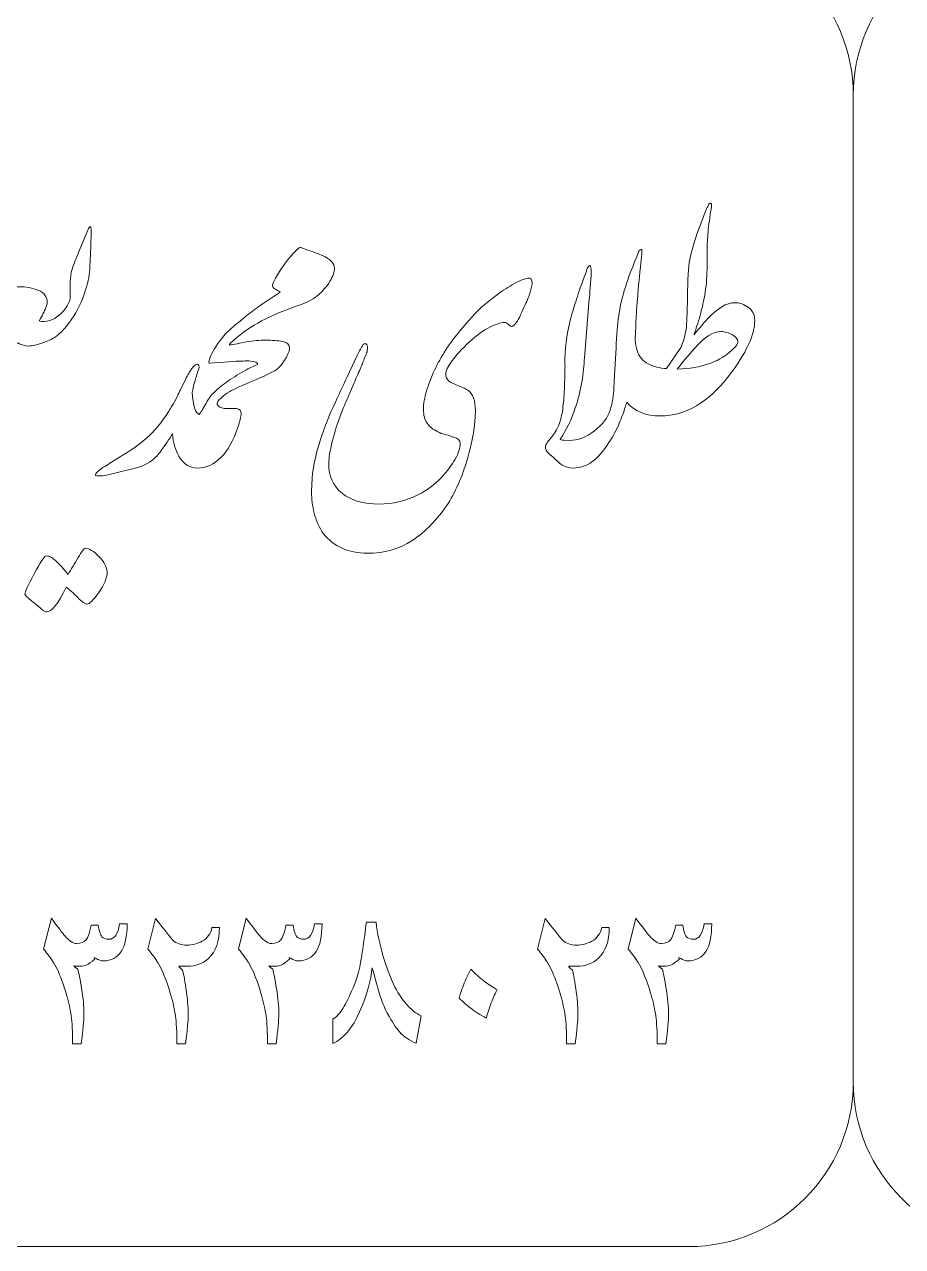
# Model space of a CAD drawing. Header units: millimetres. Extents: x 62 to 462, y 96 to 456.
# Drawn here: x 149.7 to 163.06, y 236.3 to 254.88 of the extents above; entities that cross this region are included whole.
import ezdxf

# ---------------------------------------------------------------- set-up
doc = ezdxf.new("R2010")
doc.units = ezdxf.units.MM
doc.header["$MEASUREMENT"] = 0
doc.layers.add('Layer 1', color=7, linetype='Continuous')

msp = doc.modelspace()

# ---------------------------------------------------------------- linework, layer by layer
at = {"layer": 'Layer 1', "color": 250, "lineweight": 18}
for points, knots in [([(144.8067, 256.3033), (144.8067, 256.3033), (159.8067, 256.3033), (159.8067, 256.3033), (161.1837, 256.3033), (162.3067, 255.1803), (162.3067, 253.8033), (162.3067, 253.8033), (162.3067, 238.8033), (162.3067, 238.8033), (162.3067, 237.4264), (161.1837, 236.3033), (159.8067, 236.3033), (159.8067, 236.3033), (144.8067, 236.3033), (144.8067, 236.3033), (143.4298, 236.3033), (142.3067, 237.4264), (142.3067, 238.8033), (142.3067, 238.8033), (142.3067, 253.8033), (142.3067, 253.8033), (142.3067, 255.1803), (143.4298, 256.3033), (144.8067, 256.3033)], [0, 0, 0, 0, 0.125, 0.125, 0.125, 0.25, 0.25, 0.25, 0.375, 0.375, 0.375, 0.5, 0.5, 0.5, 0.625, 0.625, 0.625, 0.75, 0.75, 0.75, 0.875, 0.875, 0.875, 1, 1, 1, 1]), ([(164.8067, 256.3033), (164.8067, 256.3033), (179.8067, 256.3033), (179.8067, 256.3033), (181.1837, 256.3033), (182.3067, 255.1803), (182.3067, 253.8033), (182.3067, 253.8033), (182.3067, 238.8033), (182.3067, 238.8033), (182.3067, 237.4264), (181.1837, 236.3033), (179.8067, 236.3033), (179.8067, 236.3033), (164.8067, 236.3033), (164.8067, 236.3033), (163.4298, 236.3033), (162.3067, 237.4264), (162.3067, 238.8033), (162.3067, 238.8033), (162.3067, 253.8033), (162.3067, 253.8033), (162.3067, 255.1803), (163.4298, 256.3033), (164.8067, 256.3033)], [0, 0, 0, 0, 0.125, 0.125, 0.125, 0.25, 0.25, 0.25, 0.375, 0.375, 0.375, 0.5, 0.5, 0.5, 0.625, 0.625, 0.625, 0.75, 0.75, 0.75, 0.875, 0.875, 0.875, 1, 1, 1, 1]), ([(158.9892, 250.0833), (158.9943, 250.0275), (159.0045, 249.9738), (159.0195, 249.9216), (159.0501, 249.8275), (159.1065, 249.7593), (159.1889, 249.7193), (159.2712, 249.6793), (159.3641, 249.6558), (159.4676, 249.6487), (159.4676, 249.6487), (159.6745, 249.9521), (159.6745, 249.9521), (159.7086, 250.0098), (159.7392, 250.1074), (159.7639, 250.2449), (159.7756, 250.3202), (159.7827, 250.4872), (159.7851, 250.7424), (159.7874, 250.9987), (159.798, 251.1892), (159.8192, 251.3127), (159.8427, 251.4279), (159.8874, 251.5761), (159.9532, 251.7584), (160.0202, 251.9418), (160.0614, 252.0476), (160.0755, 252.0759), (160.0908, 252.1041), (160.1026, 252.1276), (160.112, 252.1464), (160.1237, 252.1652), (160.1343, 252.1687), (160.1425, 252.1582), (160.1519, 252.1476), (160.1543, 252.1299), (160.1496, 252.1041), (160.1249, 251.95), (160.1073, 251.8254), (160.0979, 251.7278), (160.0896, 251.6302), (160.0849, 251.5373), (160.0861, 251.4491), (160.0873, 251.3609), (160.0861, 251.2468), (160.0814, 251.1069), (160.0767, 250.967), (160.0626, 250.8376), (160.0391, 250.72), (160.0167, 250.6012), (159.9885, 250.4872), (159.9532, 250.3755), (159.9191, 250.2649), (159.8956, 250.1944), (159.885, 250.1638), (159.9403, 250.2332), (160.0073, 250.312), (160.0884, 250.4025), (160.2413, 250.5683), (160.3812, 250.6506), (160.5047, 250.6506), (160.58, 250.6506), (160.6494, 250.6259), (160.7117, 250.5777), (160.7752, 250.5319), (160.8081, 250.4672), (160.8081, 250.3813), (160.8081, 250.1603), (160.6776, 249.8816), (160.4189, 249.5429), (160.1014, 249.1337), (159.7545, 248.9291), (159.3782, 248.9291), (159.1515, 248.9291), (158.9798, 248.9978), (158.8622, 249.1361), (158.8537, 249.1085), (158.8454, 249.0834), (158.8372, 249.0608), (158.8172, 248.9926), (158.7878, 248.9115), (158.749, 248.8186), (158.7114, 248.7257), (158.6585, 248.6269), (158.5915, 248.5234), (158.5233, 248.4199), (158.4551, 248.3364), (158.3857, 248.2718), (158.2787, 248.1789), (158.1646, 248.1342), (158.0447, 248.1365), (157.9835, 248.1389), (157.9271, 248.1553), (157.8765, 248.1859), (157.8283, 248.2177), (157.7836, 248.2576), (157.7425, 248.3035), (157.7048, 248.3329), (157.6825, 248.3529), (157.6731, 248.3611), (157.6413, 248.3917), (157.6249, 248.4223), (157.6249, 248.454), (157.6249, 248.4775), (157.6366, 248.5046), (157.659, 248.534), (157.6825, 248.5634), (157.7083, 248.5975), (157.7389, 248.6339), (157.7519, 248.6516), (157.7707, 248.6798), (157.793, 248.7163), (157.8165, 248.7527), (157.8365, 248.8021), (157.8542, 248.8632), (157.8706, 248.9232), (157.8859, 249.0032), (157.8965, 249.102), (157.9059, 249.2007), (157.9118, 249.2866), (157.9141, 249.3571), (157.9141, 249.3571), (157.9212, 249.5712), (157.9212, 249.5712), (157.9235, 249.6441), (157.9235, 249.7217), (157.9212, 249.8016), (157.9259, 250.0133), (157.9623, 250.2426), (158.0317, 250.4907), (158.0799, 250.6589), (158.1564, 250.8847), (158.2622, 251.1692), (158.2693, 251.1881), (158.2763, 251.1998), (158.2834, 251.2069), (158.2893, 251.2139), (158.2951, 251.2174), (158.2998, 251.2174), (158.3163, 251.2151), (158.3234, 251.1716), (158.321, 251.0869), (158.3187, 251.0458), (158.314, 250.9787), (158.3069, 250.887), (158.2998, 250.7929), (158.2951, 250.733), (158.2928, 250.7083), (158.2928, 250.7083), (158.2175, 249.8122), (158.2175, 249.8122), (158.2128, 249.704), (158.1999, 249.5817), (158.1799, 249.443), (158.1564, 249.3101), (158.1235, 249.1807), (158.0799, 249.0537), (158.02, 248.868), (157.9424, 248.708), (157.8483, 248.5751), (157.853, 248.5657), (157.8718, 248.561), (157.9036, 248.561), (157.9036, 248.561), (157.9906, 248.5575), (157.9906, 248.5575), (158.1164, 248.5528), (158.2422, 248.601), (158.3692, 248.701), (158.495, 248.8009), (158.5762, 248.9068), (158.6103, 249.0173), (158.6444, 249.129), (158.6632, 249.2407), (158.6656, 249.3536), (158.6808, 249.6135), (158.6938, 249.8393), (158.7032, 250.0309), (158.7126, 250.2226), (158.7267, 250.3778), (158.7467, 250.4978), (158.7655, 250.6166), (158.7973, 250.7471), (158.8408, 250.887), (158.8843, 251.0269), (158.9537, 251.208), (159.0477, 251.4315), (159.0618, 251.4538), (159.0736, 251.4632), (159.0854, 251.4585), (159.0971, 251.4538), (159.0924, 251.3644), (159.0701, 251.1881), (159.0477, 251.0128), (159.0254, 250.753), (159.003, 250.4084), (159.0007, 250.3188), (158.9961, 250.2108), (158.9892, 250.0833)], [0, 0, 0, 0, 0.0151515, 0.0151515, 0.0151515, 0.030303, 0.030303, 0.030303, 0.0454545, 0.0454545, 0.0454545, 0.0606061, 0.0606061, 0.0606061, 0.0757576, 0.0757576, 0.0757576, 0.0909091, 0.0909091, 0.0909091, 0.1060606, 0.1060606, 0.1060606, 0.1212121, 0.1212121, 0.1212121, 0.1363636, 0.1363636, 0.1363636, 0.1515152, 0.1515152, 0.1515152, 0.1666667, 0.1666667, 0.1666667, 0.1818182, 0.1818182, 0.1818182, 0.1969697, 0.1969697, 0.1969697, 0.2121212, 0.2121212, 0.2121212, 0.2272727, 0.2272727, 0.2272727, 0.2424242, 0.2424242, 0.2424242, 0.2575758, 0.2575758, 0.2575758, 0.2727273, 0.2727273, 0.2727273, 0.2878788, 0.2878788, 0.2878788, 0.3030303, 0.3030303, 0.3030303, 0.3181818, 0.3181818, 0.3181818, 0.3333333, 0.3333333, 0.3333333, 0.3484848, 0.3484848, 0.3484848, 0.3636364, 0.3636364, 0.3636364, 0.3787879, 0.3787879, 0.3787879, 0.3939394, 0.3939394, 0.3939394, 0.4090909, 0.4090909, 0.4090909, 0.4242424, 0.4242424, 0.4242424, 0.4393939, 0.4393939, 0.4393939, 0.4545455, 0.4545455, 0.4545455, 0.469697, 0.469697, 0.469697, 0.4848485, 0.4848485, 0.4848485, 0.5, 0.5, 0.5, 0.5151515, 0.5151515, 0.5151515, 0.530303, 0.530303, 0.530303, 0.5454545, 0.5454545, 0.5454545, 0.5606061, 0.5606061, 0.5606061, 0.5757576, 0.5757576, 0.5757576, 0.5909091, 0.5909091, 0.5909091, 0.6060606, 0.6060606, 0.6060606, 0.6212121, 0.6212121, 0.6212121, 0.6363636, 0.6363636, 0.6363636, 0.6515152, 0.6515152, 0.6515152, 0.6666667, 0.6666667, 0.6666667, 0.6818182, 0.6818182, 0.6818182, 0.6969697, 0.6969697, 0.6969697, 0.7121212, 0.7121212, 0.7121212, 0.7272727, 0.7272727, 0.7272727, 0.7424242, 0.7424242, 0.7424242, 0.7575758, 0.7575758, 0.7575758, 0.7727273, 0.7727273, 0.7727273, 0.7878788, 0.7878788, 0.7878788, 0.8030303, 0.8030303, 0.8030303, 0.8181818, 0.8181818, 0.8181818, 0.8333333, 0.8333333, 0.8333333, 0.8484848, 0.8484848, 0.8484848, 0.8636364, 0.8636364, 0.8636364, 0.8787879, 0.8787879, 0.8787879, 0.8939394, 0.8939394, 0.8939394, 0.9090909, 0.9090909, 0.9090909, 0.9242424, 0.9242424, 0.9242424, 0.9393939, 0.9393939, 0.9393939, 0.9545455, 0.9545455, 0.9545455, 0.969697, 0.969697, 0.969697, 0.9848485, 0.9848485, 0.9848485, 1, 1, 1, 1]), ([(150.1965, 250.4343), (150.2517, 250.4731), (150.2988, 250.5213), (150.3376, 250.5789), (150.3787, 250.6366), (150.3999, 250.6942), (150.3999, 250.7518), (150.3999, 250.7518), (150.3999, 250.9788), (150.3999, 250.9788), (150.3999, 251.034), (150.4093, 251.0952), (150.427, 251.161), (150.4599, 251.2527), (150.4928, 251.3374), (150.5269, 251.4127), (150.5269, 251.4127), (150.668, 251.7537), (150.668, 251.7537), (150.6704, 251.7702), (150.6821, 251.789), (150.7033, 251.809), (150.7127, 251.809), (150.7162, 251.7854), (150.7162, 251.7372), (150.7162, 251.7372), (150.7104, 251.4926), (150.7104, 251.4926), (150.7104, 251.4926), (150.6962, 251.1963), (150.6962, 251.1963), (150.6962, 251.0928), (150.6751, 250.9752), (150.6339, 250.8447), (150.5951, 250.713), (150.5445, 250.5978), (150.4822, 250.4966), (150.3885, 250.3432), (150.2937, 250.2259), (150.1976, 250.146), (150.1976, 250.146), (150.1965, 250.1438), (150.1965, 250.1438), (150.1412, 250.1074), (150.0789, 250.0756), (150.0107, 250.0498), (149.9413, 250.0227), (149.8743, 250.0051), (149.8108, 249.9957), (149.7755, 249.9886), (149.739, 249.991), (149.7002, 250.0004), (149.6614, 250.011), (149.6308, 250.0227), (149.6108, 250.0368), (149.5826, 250.0368), (149.5438, 250.0251), (149.4933, 250.0027), (149.445, 249.9816), (149.3851, 249.9522), (149.3145, 249.9134), (149.3145, 249.9134), (149.1111, 249.7852), (149.1111, 249.7852), (149.1111, 249.7852), (149.1108, 249.7861), (149.1108, 249.7861), (149.0462, 249.7286), (148.9686, 249.6851), (148.8771, 249.6558), (148.7736, 249.6158), (148.6431, 249.6041), (148.4843, 249.617), (148.4514, 249.617), (148.3044, 249.5523), (148.0398, 249.4206), (148.0398, 249.4206), (147.8581, 249.3204), (147.8581, 249.3204), (147.8581, 249.3204), (147.8446, 249.2678), (147.8446, 249.2678), (147.8305, 249.2101), (147.8129, 249.1549), (147.7952, 249.1043), (147.7141, 248.8821), (147.64, 248.7174), (147.5706, 248.6116), (147.5024, 248.5058), (147.4483, 248.4411), (147.4095, 248.4152), (147.3696, 248.3905), (147.3119, 248.3635), (147.2331, 248.3341), (147.1555, 248.3059), (147.0368, 248.2659), (146.8768, 248.2141), (146.7169, 248.1624), (146.6228, 248.1365), (146.5923, 248.1365), (146.5746, 248.1365), (146.5652, 248.1412), (146.5652, 248.1506), (146.5464, 248.1753), (146.6417, 248.2588), (146.851, 248.3988), (147.0603, 248.5387), (147.1955, 248.6304), (147.2555, 248.6739), (147.3166, 248.7174), (147.379, 248.7809), (147.4413, 248.8656), (147.5048, 248.9491), (147.5518, 249.0443), (147.5812, 249.149), (147.5495, 249.1537), (147.5165, 249.1478), (147.4836, 249.1302), (147.4495, 249.1137), (147.4166, 249.1043), (147.3848, 249.1043), (147.3002, 249.1067), (147.2284, 249.1349), (147.1708, 249.1878), (147.1144, 249.2395), (147.0897, 249.2983), (147.0991, 249.363), (147.1085, 249.4018), (147.1214, 249.4477), (147.1391, 249.4994), (147.1555, 249.5512), (147.192, 249.6335), (147.2473, 249.7452), (147.3025, 249.8581), (147.3578, 249.951), (147.4142, 250.0239), (147.4707, 250.098), (147.5259, 250.1344), (147.5812, 250.1344), (147.6753, 250.1344), (147.7541, 250.0944), (147.8176, 250.0145), (147.8811, 249.9333), (147.9117, 249.8369), (147.9117, 249.7252), (147.9117, 249.7252), (147.9115, 249.7016), (147.9115, 249.7016), (147.9115, 249.7016), (147.9763, 249.724), (147.9763, 249.724), (148.0527, 249.7522), (148.0916, 249.7722), (148.0916, 249.7863), (148.0774, 249.8098), (148.0704, 249.8381), (148.0704, 249.8722), (148.0751, 249.9027), (148.0868, 249.9404), (148.1057, 249.9862), (148.1374, 250.0709), (148.1962, 250.1908), (148.2809, 250.3449), (148.3338, 250.446), (148.4008, 250.5354), (148.4843, 250.613), (148.5666, 250.6894), (148.6337, 250.7271), (148.6842, 250.7271), (148.7642, 250.7271), (148.83, 250.693), (148.8806, 250.6271), (148.9265, 250.5624), (148.9488, 250.4778), (148.9488, 250.3719), (148.9488, 250.2779), (148.9359, 250.1932), (148.91, 250.1191), (148.8829, 250.0439), (148.8665, 249.998), (148.8594, 249.9792), (148.8594, 249.9792), (148.9006, 249.9862), (148.9006, 249.9862), (148.99, 250.0086), (149.0605, 250.0391), (149.1111, 250.0756), (149.1111, 250.0756), (149.1132, 250.072), (149.1132, 250.072), (149.1543, 250.0933), (149.2123, 250.1282), (149.2863, 250.178), (149.3028, 250.1874), (149.3404, 250.2144), (149.4004, 250.2579), (149.4004, 250.2944), (149.3839, 250.3473), (149.3521, 250.4167), (149.318, 250.479), (149.271, 250.5096), (149.211, 250.5096), (149.1722, 250.5096), (149.1322, 250.5002), (149.0899, 250.4813), (149.0605, 250.4813), (149.0511, 250.5013), (149.0629, 250.5401), (149.0723, 250.5684), (149.0923, 250.6025), (149.1252, 250.6436), (149.1758, 250.7083), (149.2381, 250.7624), (149.3145, 250.8059), (149.3627, 250.8318), (149.4121, 250.8506), (149.4627, 250.8647), (149.525, 250.8835), (149.5767, 250.8929), (149.6214, 250.8929), (149.7261, 250.8929), (149.8249, 250.8741), (149.9178, 250.8376), (150.0048, 250.8035), (150.0483, 250.7436), (150.0483, 250.6577), (150.0483, 250.6283), (150.0377, 250.5919), (150.0177, 250.5484), (150.006, 250.5225), (149.9954, 250.499), (149.9848, 250.479), (149.9742, 250.4578), (149.9554, 250.4237), (149.9272, 250.3755), (149.9436, 250.3614), (149.9824, 250.3602), (150.0448, 250.3696), (150.1071, 250.3802), (150.1576, 250.4014), (150.1965, 250.4343)], [0, 0, 0, 0, 0.0125, 0.0125, 0.0125, 0.025, 0.025, 0.025, 0.0375, 0.0375, 0.0375, 0.05, 0.05, 0.05, 0.0625, 0.0625, 0.0625, 0.075, 0.075, 0.075, 0.0875, 0.0875, 0.0875, 0.1, 0.1, 0.1, 0.1125, 0.1125, 0.1125, 0.125, 0.125, 0.125, 0.1375, 0.1375, 0.1375, 0.15, 0.15, 0.15, 0.1625, 0.1625, 0.1625, 0.175, 0.175, 0.175, 0.1875, 0.1875, 0.1875, 0.2, 0.2, 0.2, 0.2125, 0.2125, 0.2125, 0.225, 0.225, 0.225, 0.2375, 0.2375, 0.2375, 0.25, 0.25, 0.25, 0.2625, 0.2625, 0.2625, 0.275, 0.275, 0.275, 0.2875, 0.2875, 0.2875, 0.3, 0.3, 0.3, 0.3125, 0.3125, 0.3125, 0.325, 0.325, 0.325, 0.3375, 0.3375, 0.3375, 0.35, 0.35, 0.35, 0.3625, 0.3625, 0.3625, 0.375, 0.375, 0.375, 0.3875, 0.3875, 0.3875, 0.4, 0.4, 0.4, 0.4125, 0.4125, 0.4125, 0.425, 0.425, 0.425, 0.4375, 0.4375, 0.4375, 0.45, 0.45, 0.45, 0.4625, 0.4625, 0.4625, 0.475, 0.475, 0.475, 0.4875, 0.4875, 0.4875, 0.5, 0.5, 0.5, 0.5125, 0.5125, 0.5125, 0.525, 0.525, 0.525, 0.5375, 0.5375, 0.5375, 0.55, 0.55, 0.55, 0.5625, 0.5625, 0.5625, 0.575, 0.575, 0.575, 0.5875, 0.5875, 0.5875, 0.6, 0.6, 0.6, 0.6125, 0.6125, 0.6125, 0.625, 0.625, 0.625, 0.6375, 0.6375, 0.6375, 0.65, 0.65, 0.65, 0.6625, 0.6625, 0.6625, 0.675, 0.675, 0.675, 0.6875, 0.6875, 0.6875, 0.7, 0.7, 0.7, 0.7125, 0.7125, 0.7125, 0.725, 0.725, 0.725, 0.7375, 0.7375, 0.7375, 0.75, 0.75, 0.75, 0.7625, 0.7625, 0.7625, 0.775, 0.775, 0.775, 0.7875, 0.7875, 0.7875, 0.8, 0.8, 0.8, 0.8125, 0.8125, 0.8125, 0.825, 0.825, 0.825, 0.8375, 0.8375, 0.8375, 0.85, 0.85, 0.85, 0.8625, 0.8625, 0.8625, 0.875, 0.875, 0.875, 0.8875, 0.8875, 0.8875, 0.9, 0.9, 0.9, 0.9125, 0.9125, 0.9125, 0.925, 0.925, 0.925, 0.9375, 0.9375, 0.9375, 0.95, 0.95, 0.95, 0.9625, 0.9625, 0.9625, 0.975, 0.975, 0.975, 0.9875, 0.9875, 0.9875, 1, 1, 1, 1]), ([(152.8812, 250.2896), (152.9388, 250.3379), (153.0211, 250.4037), (153.1293, 250.4896), (153.2351, 250.5695), (153.3069, 250.6224), (153.3468, 250.6471), (153.3468, 250.6471), (153.5938, 250.8094), (153.5938, 250.8094), (153.5879, 250.8141), (153.5632, 250.8294), (153.5221, 250.8541), (153.4903, 250.8706), (153.4738, 250.8929), (153.4738, 250.9235), (153.5338, 251.0563), (153.6161, 251.1881), (153.722, 251.3198), (153.8254, 251.4432), (153.8854, 251.4997), (153.9042, 251.4879), (154.09, 251.4244), (154.2006, 251.3833), (154.2347, 251.368), (154.357, 251.3103), (154.4181, 251.2445), (154.4181, 251.1716), (154.4181, 251.121), (154.3946, 251.0552), (154.3487, 250.9752), (154.2982, 250.8964), (154.2405, 250.8294), (154.177, 250.7718), (154.1053, 250.7118), (154.0218, 250.6636), (153.9254, 250.6271), (153.6749, 250.5425), (153.4703, 250.4578), (153.3104, 250.3731), (153.153, 250.291), (153.0115, 250.194), (152.8872, 250.0812), (152.8872, 250.0812), (152.8823, 250.0733), (152.8823, 250.0733), (152.8565, 250.058), (152.84, 250.0427), (152.8318, 250.0286), (152.8235, 250.0145), (152.82, 250.0074), (152.82, 250.0051), (152.84, 250.0098), (152.927, 250.0251), (153.0787, 250.0533), (153.1904, 250.0709), (153.2845, 250.0803), (153.3609, 250.0803), (153.4703, 250.0803), (153.5608, 250.0733), (153.629, 250.0603), (153.7008, 250.0462), (153.7361, 250.0133), (153.7361, 249.9604), (153.7361, 249.9392), (153.7231, 249.9004), (153.6984, 249.8428), (153.6655, 249.7828), (153.6243, 249.7228), (153.5738, 249.6641), (153.5397, 249.6241), (153.4174, 249.5617), (153.2069, 249.4747), (152.9976, 249.3865), (152.8682, 249.3277), (152.82, 249.2972), (152.7718, 249.2654), (152.7353, 249.2395), (152.7095, 249.2196), (152.6956, 249.2012), (152.6804, 249.1876), (152.664, 249.179), (152.6281, 249.1378), (152.6233, 249.105), (152.6507, 249.0808), (152.6777, 249.0549), (152.7236, 249.042), (152.7883, 249.0408), (152.8529, 249.0396), (152.9, 249.0396), (152.9294, 249.0396), (152.9752, 249.0349), (152.9988, 249.0079), (152.9988, 248.9597), (152.9988, 248.9256), (152.9799, 248.8527), (152.9435, 248.7433), (152.8788, 248.5505), (152.7953, 248.4023), (152.6918, 248.2988), (152.5837, 248.1906), (152.4661, 248.1365), (152.3367, 248.1365), (152.2156, 248.1365), (152.1203, 248.1977), (152.051, 248.3188), (151.9982, 248.4152), (151.9658, 248.5273), (151.955, 248.6547), (151.9082, 248.5842), (151.845, 248.4918), (151.7652, 248.3776), (151.717, 248.3176), (151.6758, 248.2753), (151.6405, 248.2506), (151.5947, 248.2177), (151.5488, 248.1918), (151.5018, 248.173), (151.4548, 248.153), (151.403, 248.1377), (151.3466, 248.1248), (151.2901, 248.1118), (151.2349, 248.0989), (151.1796, 248.0848), (151.1796, 248.0848), (150.9515, 248.0295), (150.9515, 248.0295), (150.8597, 248.0142), (150.8033, 248.0119), (150.7833, 248.0225), (150.7833, 248.0554), (150.8209, 248.0954), (150.8974, 248.1436), (150.9656, 248.1871), (151.0361, 248.2318), (151.1067, 248.2765), (151.1784, 248.3211), (151.249, 248.3647), (151.3207, 248.4082), (151.5018, 248.5352), (151.6382, 248.6539), (151.7276, 248.7633), (151.7958, 248.8491), (151.8499, 248.9232), (151.8887, 248.9879), (151.9145, 249.0243), (151.9522, 249.0878), (152.0027, 249.1772), (152.0027, 249.1772), (152.0361, 249.2455), (152.0361, 249.2455), (152.044, 249.2642), (152.0525, 249.2821), (152.0616, 249.2995), (152.0657, 249.3079), (152.0699, 249.3159), (152.0743, 249.3238), (152.0743, 249.3238), (152.1509, 249.4806), (152.1509, 249.4806), (152.185, 249.5512), (152.2191, 249.6088), (152.2509, 249.6523), (152.2802, 249.6958), (152.3085, 249.717), (152.3332, 249.7146), (152.3567, 249.7029), (152.3637, 249.6805), (152.3543, 249.6452), (152.3285, 249.57), (152.3132, 249.5206), (152.3061, 249.4971), (152.28, 249.4103), (152.263, 249.3417), (152.2554, 249.292), (152.267, 249.084), (152.301, 248.9713), (152.3579, 248.9526), (152.3826, 248.9785), (152.419, 249.0338), (152.4649, 249.1184), (152.4919, 249.169), (152.5131, 249.2031), (152.526, 249.2219), (152.5295, 249.2262), (152.5334, 249.2299), (152.5378, 249.233), (152.5585, 249.2585), (152.5841, 249.2855), (152.613, 249.3124), (152.6848, 249.3771), (152.7565, 249.4324), (152.8306, 249.4806), (152.9247, 249.5429), (153.0152, 249.597), (153.1022, 249.6429), (153.1093, 249.6476), (153.1587, 249.6723), (153.2504, 249.7158), (153.2504, 249.7381), (153.2139, 249.7546), (153.1399, 249.764), (153.0764, 249.7664), (152.9893, 249.764), (152.8823, 249.7569), (152.8823, 249.7569), (152.5237, 249.7287), (152.5237, 249.7287), (152.5072, 249.7287), (152.5025, 249.7428), (152.5096, 249.7699), (152.5237, 249.8299), (152.5684, 249.9169), (152.646, 250.0286), (152.7214, 250.14), (152.7991, 250.225), (152.8791, 250.2849), (152.8791, 250.2849), (152.8812, 250.2896), (152.8812, 250.2896)], [0, 0, 0, 0, 0.0136986, 0.0136986, 0.0136986, 0.0273973, 0.0273973, 0.0273973, 0.0410959, 0.0410959, 0.0410959, 0.0547945, 0.0547945, 0.0547945, 0.0684932, 0.0684932, 0.0684932, 0.0821918, 0.0821918, 0.0821918, 0.0958904, 0.0958904, 0.0958904, 0.109589, 0.109589, 0.109589, 0.1232877, 0.1232877, 0.1232877, 0.1369863, 0.1369863, 0.1369863, 0.1506849, 0.1506849, 0.1506849, 0.1643836, 0.1643836, 0.1643836, 0.1780822, 0.1780822, 0.1780822, 0.1917808, 0.1917808, 0.1917808, 0.2054795, 0.2054795, 0.2054795, 0.2191781, 0.2191781, 0.2191781, 0.2328767, 0.2328767, 0.2328767, 0.2465753, 0.2465753, 0.2465753, 0.260274, 0.260274, 0.260274, 0.2739726, 0.2739726, 0.2739726, 0.2876712, 0.2876712, 0.2876712, 0.3013699, 0.3013699, 0.3013699, 0.3150685, 0.3150685, 0.3150685, 0.3287671, 0.3287671, 0.3287671, 0.3424658, 0.3424658, 0.3424658, 0.3561644, 0.3561644, 0.3561644, 0.369863, 0.369863, 0.369863, 0.3835616, 0.3835616, 0.3835616, 0.3972603, 0.3972603, 0.3972603, 0.4109589, 0.4109589, 0.4109589, 0.4246575, 0.4246575, 0.4246575, 0.4383562, 0.4383562, 0.4383562, 0.4520548, 0.4520548, 0.4520548, 0.4657534, 0.4657534, 0.4657534, 0.4794521, 0.4794521, 0.4794521, 0.4931507, 0.4931507, 0.4931507, 0.5068493, 0.5068493, 0.5068493, 0.5205479, 0.5205479, 0.5205479, 0.5342466, 0.5342466, 0.5342466, 0.5479452, 0.5479452, 0.5479452, 0.5616438, 0.5616438, 0.5616438, 0.5753425, 0.5753425, 0.5753425, 0.5890411, 0.5890411, 0.5890411, 0.6027397, 0.6027397, 0.6027397, 0.6164384, 0.6164384, 0.6164384, 0.630137, 0.630137, 0.630137, 0.6438356, 0.6438356, 0.6438356, 0.6575342, 0.6575342, 0.6575342, 0.6712329, 0.6712329, 0.6712329, 0.6849315, 0.6849315, 0.6849315, 0.6986301, 0.6986301, 0.6986301, 0.7123288, 0.7123288, 0.7123288, 0.7260274, 0.7260274, 0.7260274, 0.739726, 0.739726, 0.739726, 0.7534247, 0.7534247, 0.7534247, 0.7671233, 0.7671233, 0.7671233, 0.7808219, 0.7808219, 0.7808219, 0.7945205, 0.7945205, 0.7945205, 0.8082192, 0.8082192, 0.8082192, 0.8219178, 0.8219178, 0.8219178, 0.8356164, 0.8356164, 0.8356164, 0.8493151, 0.8493151, 0.8493151, 0.8630137, 0.8630137, 0.8630137, 0.8767123, 0.8767123, 0.8767123, 0.890411, 0.890411, 0.890411, 0.9041096, 0.9041096, 0.9041096, 0.9178082, 0.9178082, 0.9178082, 0.9315068, 0.9315068, 0.9315068, 0.9452055, 0.9452055, 0.9452055, 0.9589041, 0.9589041, 0.9589041, 0.9726027, 0.9726027, 0.9726027, 0.9863014, 0.9863014, 0.9863014, 1, 1, 1, 1]), ([(157.4214, 250.9341), (157.4132, 250.8764), (157.3979, 250.8212), (157.3791, 250.7671), (157.3591, 250.713), (157.3273, 250.6377), (157.2827, 250.5413), (157.238, 250.4449), (157.2109, 250.3896), (157.2015, 250.3755), (157.1651, 250.3179), (157.1321, 250.2896), (157.1051, 250.2896), (157.0839, 250.3038), (157.0663, 250.3167), (157.0498, 250.3296), (157.0334, 250.3426), (157.0192, 250.3484), (157.0051, 250.3484), (156.9475, 250.3484), (156.8723, 250.3249), (156.7782, 250.2779), (156.6829, 250.2308), (156.5806, 250.1556), (156.4677, 250.0521), (156.3548, 249.9486), (156.2667, 249.8522), (156.2032, 249.7628), (156.1408, 249.6735), (156.1091, 249.6111), (156.1091, 249.577), (156.1091, 249.5265), (156.1244, 249.4865), (156.1573, 249.4594), (156.1843, 249.4383), (156.2337, 249.4148), (156.3055, 249.3877), (156.376, 249.3595), (156.4242, 249.3371), (156.4466, 249.3183), (156.523, 249.2654), (156.5606, 249.1619), (156.5606, 249.0079), (156.5606, 248.795), (156.5207, 248.5505), (156.4395, 248.2765), (156.3596, 248.0013), (156.2537, 247.7638), (156.1232, 247.5615), (156.0562, 247.4674), (155.9786, 247.3733), (155.8892, 247.2793), (155.7998, 247.184), (155.7034, 247.1041), (155.5999, 247.037), (155.4023, 246.9065), (155.1742, 246.8407), (154.9179, 246.8407), (154.6262, 246.8454), (154.404, 246.9441), (154.2523, 247.137), (154.1841, 247.2358), (154.1359, 247.3404), (154.11, 247.451), (154.083, 247.5615), (154.07, 247.6662), (154.07, 247.7649), (154.07, 247.8908), (154.0794, 248.0142), (154.0971, 248.1353), (154.1159, 248.2553), (154.1441, 248.3764), (154.1829, 248.4987), (154.2429, 248.6963), (154.3146, 248.8868), (154.4005, 249.0702), (154.4851, 249.2537), (154.5533, 249.4018), (154.6062, 249.5147), (154.6062, 249.5147), (154.7685, 249.8593), (154.7685, 249.8593), (154.7873, 249.8981), (154.8062, 249.9357), (154.8273, 249.9733), (154.8473, 250.0098), (154.8661, 250.0274), (154.8826, 250.0274), (154.9049, 250.0274), (154.9179, 250.0098), (154.919, 249.9733), (154.9202, 249.9357), (154.9155, 249.9086), (154.9061, 249.8898), (154.8814, 249.824), (154.8591, 249.7675), (154.8414, 249.7228), (154.8226, 249.6782), (154.7956, 249.6135), (154.7579, 249.5288), (154.7215, 249.443), (154.6815, 249.3513), (154.6392, 249.2525), (154.5968, 249.1537), (154.5616, 249.0726), (154.5345, 249.0079), (154.3993, 248.6504), (154.3311, 248.3811), (154.3311, 248.2024), (154.3311, 248.0142), (154.3981, 247.8649), (154.5333, 247.7543), (154.6674, 247.6438), (154.8567, 247.5885), (155.1001, 247.5885), (155.3024, 247.5885), (155.4976, 247.6356), (155.6869, 247.7297), (155.8269, 247.8014), (155.9444, 247.8872), (156.0385, 247.9884), (156.1326, 248.0895), (156.2043, 248.1847), (156.2537, 248.2729), (156.3031, 248.3611), (156.3278, 248.4411), (156.3278, 248.5116), (156.3278, 248.5552), (156.2949, 248.5881), (156.229, 248.6081), (156.1632, 248.6292), (156.1161, 248.6433), (156.0867, 248.6504), (156.0585, 248.6563), (156.0256, 248.6692), (155.988, 248.688), (155.9174, 248.7221), (155.8633, 248.7656), (155.8257, 248.8174), (155.7892, 248.8691), (155.7704, 248.9397), (155.7704, 249.0291), (155.7704, 249.1643), (155.8151, 249.3371), (155.9033, 249.5453), (155.9915, 249.7546), (156.1161, 249.9604), (156.2772, 250.1626), (156.4089, 250.3273), (156.5289, 250.4625), (156.6359, 250.5648), (156.6935, 250.6177), (156.7676, 250.6789), (156.857, 250.7459), (156.9463, 250.8141), (157.0334, 250.8717), (157.1192, 250.9199), (157.2227, 250.9799), (157.3038, 251.014), (157.3638, 251.0234), (157.3885, 251.0234), (157.4061, 251.0128), (157.4155, 250.9928), (157.4238, 250.9717), (157.4261, 250.9529), (157.4214, 250.9341)], [0, 0, 0, 0, 0.0181818, 0.0181818, 0.0181818, 0.0363636, 0.0363636, 0.0363636, 0.0545455, 0.0545455, 0.0545455, 0.0727273, 0.0727273, 0.0727273, 0.0909091, 0.0909091, 0.0909091, 0.1090909, 0.1090909, 0.1090909, 0.1272727, 0.1272727, 0.1272727, 0.1454545, 0.1454545, 0.1454545, 0.1636364, 0.1636364, 0.1636364, 0.1818182, 0.1818182, 0.1818182, 0.2, 0.2, 0.2, 0.2181818, 0.2181818, 0.2181818, 0.2363636, 0.2363636, 0.2363636, 0.2545455, 0.2545455, 0.2545455, 0.2727273, 0.2727273, 0.2727273, 0.2909091, 0.2909091, 0.2909091, 0.3090909, 0.3090909, 0.3090909, 0.3272727, 0.3272727, 0.3272727, 0.3454545, 0.3454545, 0.3454545, 0.3636364, 0.3636364, 0.3636364, 0.3818182, 0.3818182, 0.3818182, 0.4, 0.4, 0.4, 0.4181818, 0.4181818, 0.4181818, 0.4363636, 0.4363636, 0.4363636, 0.4545455, 0.4545455, 0.4545455, 0.4727273, 0.4727273, 0.4727273, 0.4909091, 0.4909091, 0.4909091, 0.5090909, 0.5090909, 0.5090909, 0.5272727, 0.5272727, 0.5272727, 0.5454545, 0.5454545, 0.5454545, 0.5636364, 0.5636364, 0.5636364, 0.5818182, 0.5818182, 0.5818182, 0.6, 0.6, 0.6, 0.6181818, 0.6181818, 0.6181818, 0.6363636, 0.6363636, 0.6363636, 0.6545455, 0.6545455, 0.6545455, 0.6727273, 0.6727273, 0.6727273, 0.6909091, 0.6909091, 0.6909091, 0.7090909, 0.7090909, 0.7090909, 0.7272727, 0.7272727, 0.7272727, 0.7454545, 0.7454545, 0.7454545, 0.7636364, 0.7636364, 0.7636364, 0.7818182, 0.7818182, 0.7818182, 0.8, 0.8, 0.8, 0.8181818, 0.8181818, 0.8181818, 0.8363636, 0.8363636, 0.8363636, 0.8545455, 0.8545455, 0.8545455, 0.8727273, 0.8727273, 0.8727273, 0.8909091, 0.8909091, 0.8909091, 0.9090909, 0.9090909, 0.9090909, 0.9272727, 0.9272727, 0.9272727, 0.9454545, 0.9454545, 0.9454545, 0.9636364, 0.9636364, 0.9636364, 0.9818182, 0.9818182, 0.9818182, 1, 1, 1, 1]), ([(160.5529, 250.0638), (160.5529, 250.0932), (160.5259, 250.125), (160.4706, 250.1603), (160.4106, 250.1944), (160.3507, 250.212), (160.2907, 250.212), (160.1813, 250.2167), (160.0473, 250.1297), (159.8921, 249.9533), (159.845, 249.9051), (159.7568, 249.8004), (159.6263, 249.6393), (159.8192, 249.6487), (159.9779, 249.6758), (160.1037, 249.7193), (160.2284, 249.7628), (160.3342, 249.8204), (160.4189, 249.891), (160.5082, 249.9627), (160.5529, 250.0203), (160.5529, 250.0638)], [0, 0, 0, 0, 0.1428571, 0.1428571, 0.1428571, 0.2857143, 0.2857143, 0.2857143, 0.4285714, 0.4285714, 0.4285714, 0.5714286, 0.5714286, 0.5714286, 0.7142857, 0.7142857, 0.7142857, 0.8571429, 0.8571429, 0.8571429, 1, 1, 1, 1]), ([(149.7108, 246.221), (149.7108, 246.2069), (149.7449, 246.1728), (149.8119, 246.1175), (149.8802, 246.0622), (149.9295, 246.0211), (149.9625, 245.994), (149.9966, 245.9634), (150.0236, 245.9493), (150.0413, 245.9493), (150.1153, 245.9493), (150.2141, 246.074), (150.3376, 246.3244), (150.3882, 246.288), (150.4469, 246.2363), (150.514, 246.1692), (150.5798, 246.1022), (150.6257, 246.0693), (150.6516, 246.0693), (150.6904, 246.0693), (150.7515, 246.1281), (150.8338, 246.2457), (150.9185, 246.3644), (150.9608, 246.4679), (150.9608, 246.5549), (150.9573, 246.629), (150.915, 246.7078), (150.835, 246.7913), (150.7562, 246.8748), (150.688, 246.9171), (150.6304, 246.9171), (150.6128, 246.9171), (150.5751, 246.8701), (150.5187, 246.776), (150.4622, 246.6819), (150.4117, 246.5961), (150.3658, 246.5208), (150.3258, 246.5761), (150.2694, 246.6396), (150.1953, 246.7125), (150.12, 246.7842), (150.0636, 246.8125), (150.0248, 246.796), (150.0036, 246.796), (149.946, 246.7078), (149.8519, 246.5314), (149.7579, 246.3538), (149.7108, 246.2515), (149.7108, 246.221)], [0, 0, 0, 0, 0.0625, 0.0625, 0.0625, 0.125, 0.125, 0.125, 0.1875, 0.1875, 0.1875, 0.25, 0.25, 0.25, 0.3125, 0.3125, 0.3125, 0.375, 0.375, 0.375, 0.4375, 0.4375, 0.4375, 0.5, 0.5, 0.5, 0.5625, 0.5625, 0.5625, 0.625, 0.625, 0.625, 0.6875, 0.6875, 0.6875, 0.75, 0.75, 0.75, 0.8125, 0.8125, 0.8125, 0.875, 0.875, 0.875, 0.9375, 0.9375, 0.9375, 1, 1, 1, 1])]:
    msp.add_open_spline(points, degree=3, knots=knots, dxfattribs=at)
at = {"layer": 'Layer 1', "color": 250, "lineweight": 9}
for points, knots in [([(150.9856, 240.974), (151.0715, 240.974), (151.1261, 241.0516), (151.1491, 241.2063), (151.1491, 241.2063), (151.2649, 241.2063), (151.2649, 241.2063), (151.2649, 240.833), (151.1438, 240.6466), (150.9028, 240.6466), (150.8651, 240.6466), (150.8293, 240.6584), (150.7952, 240.6819), (150.7617, 240.7054), (150.754, 240.7007), (150.774, 240.6672), (150.7752, 240.673), (150.7523, 240.6572), (150.7046, 240.619), (150.6623, 240.5837), (150.6194, 240.5655), (150.5759, 240.5655), (150.57, 240.5655), (150.563, 240.5655), (150.5541, 240.5649), (150.5453, 240.5643), (150.5353, 240.5637), (150.5242, 240.5637), (150.5036, 240.5637), (150.483, 240.5661), (150.463, 240.5702), (150.443, 240.5743), (150.4601, 240.5566), (150.5153, 240.5173), (150.5306, 240.4649), (150.5494, 240.3668), (150.573, 240.2227), (150.5965, 240.0793), (150.6082, 239.9511), (150.6082, 239.8388), (150.6082, 239.7436), (150.5947, 239.5925), (150.5671, 239.3862), (150.5671, 239.3862), (150.436, 239.3862), (150.436, 239.3862), (150.436, 239.5696), (150.4289, 239.7107), (150.4148, 239.8089), (150.4001, 239.907), (150.3772, 240.0123), (150.3449, 240.1246), (150.3096, 240.2486), (150.2678, 240.3668), (150.2208, 240.4779), (150.1979, 240.5296), (150.1732, 240.5766), (150.1467, 240.619), (150.1091, 240.6825), (150.0586, 240.7506), (149.9951, 240.8241), (149.9951, 240.8241), (150.1126, 241.2927), (150.1126, 241.2927), (150.2126, 241.1592), (150.2814, 241.0699), (150.319, 241.024), (150.3848, 240.9482), (150.4448, 240.91), (150.5001, 240.91), (150.563, 240.91), (150.6094, 240.9282), (150.6394, 240.9635), (150.6682, 240.9981), (150.6941, 241.0734), (150.717, 241.1892), (150.717, 241.1892), (150.824, 241.1892), (150.824, 241.1892), (150.8398, 241.0975), (150.8592, 241.0387), (150.8822, 241.0128), (150.9051, 240.987), (150.9398, 240.974), (150.9856, 240.974)], [0, 0, 0, 0, 0.0357143, 0.0357143, 0.0357143, 0.0714286, 0.0714286, 0.0714286, 0.1071429, 0.1071429, 0.1071429, 0.1428571, 0.1428571, 0.1428571, 0.1785714, 0.1785714, 0.1785714, 0.2142857, 0.2142857, 0.2142857, 0.25, 0.25, 0.25, 0.2857143, 0.2857143, 0.2857143, 0.3214286, 0.3214286, 0.3214286, 0.3571429, 0.3571429, 0.3571429, 0.3928571, 0.3928571, 0.3928571, 0.4285714, 0.4285714, 0.4285714, 0.4642857, 0.4642857, 0.4642857, 0.5, 0.5, 0.5, 0.5357143, 0.5357143, 0.5357143, 0.5714286, 0.5714286, 0.5714286, 0.6071429, 0.6071429, 0.6071429, 0.6428571, 0.6428571, 0.6428571, 0.6785714, 0.6785714, 0.6785714, 0.7142857, 0.7142857, 0.7142857, 0.75, 0.75, 0.75, 0.7857143, 0.7857143, 0.7857143, 0.8214286, 0.8214286, 0.8214286, 0.8571429, 0.8571429, 0.8571429, 0.8928571, 0.8928571, 0.8928571, 0.9285714, 0.9285714, 0.9285714, 0.9642857, 0.9642857, 0.9642857, 1, 1, 1, 1]), ([(152.1691, 240.8859), (152.2555, 240.8859), (152.3337, 240.9059), (152.4048, 240.9447), (152.4865, 240.9893), (152.5365, 241.0593), (152.5547, 241.1545), (152.5547, 241.1545), (152.6688, 241.1545), (152.6688, 241.1545), (152.6688, 240.9435), (152.6141, 240.7877), (152.5048, 240.6877), (152.4154, 240.6054), (152.3067, 240.5637), (152.1797, 240.5637), (152.1797, 240.5637), (152.1538, 240.5637), (152.1538, 240.5637), (152.1168, 240.5637), (152.0868, 240.5649), (152.0633, 240.5672), (152.0398, 240.5696), (152.055, 240.549), (152.1091, 240.5055), (152.1203, 240.4655), (152.1373, 240.3726), (152.1597, 240.2274), (152.182, 240.0822), (152.1932, 239.9523), (152.1932, 239.8388), (152.1932, 239.7436), (152.1797, 239.5925), (152.152, 239.3862), (152.152, 239.3862), (152.0209, 239.3862), (152.0209, 239.3862), (152.0209, 239.5696), (152.0139, 239.7107), (151.9998, 239.8089), (151.9851, 239.907), (151.9622, 240.0123), (151.9298, 240.1246), (151.894, 240.2486), (151.8528, 240.3668), (151.8058, 240.4779), (151.7828, 240.5296), (151.7582, 240.5766), (151.7317, 240.619), (151.6941, 240.6825), (151.6435, 240.7506), (151.58, 240.8241), (151.58, 240.8241), (151.6953, 241.2874), (151.6953, 241.2874), (151.8034, 241.1539), (151.891, 241.0452), (151.9592, 240.9599), (152.0186, 240.9106), (152.0885, 240.8859), (152.1691, 240.8859)], [0, 0, 0, 0, 0.05, 0.05, 0.05, 0.1, 0.1, 0.1, 0.15, 0.15, 0.15, 0.2, 0.2, 0.2, 0.25, 0.25, 0.25, 0.3, 0.3, 0.3, 0.35, 0.35, 0.35, 0.4, 0.4, 0.4, 0.45, 0.45, 0.45, 0.5, 0.5, 0.5, 0.55, 0.55, 0.55, 0.6, 0.6, 0.6, 0.65, 0.65, 0.65, 0.7, 0.7, 0.7, 0.75, 0.75, 0.75, 0.8, 0.8, 0.8, 0.85, 0.85, 0.85, 0.9, 0.9, 0.9, 0.95, 0.95, 0.95, 1, 1, 1, 1]), ([(153.9486, 240.974), (154.0345, 240.974), (154.0891, 241.0516), (154.1121, 241.2063), (154.1121, 241.2063), (154.2279, 241.2063), (154.2279, 241.2063), (154.2279, 240.833), (154.1068, 240.6466), (153.8658, 240.6466), (153.8281, 240.6466), (153.7923, 240.6584), (153.7582, 240.6819), (153.7247, 240.7054), (153.717, 240.7007), (153.737, 240.6672), (153.7382, 240.673), (153.7153, 240.6572), (153.6676, 240.619), (153.6253, 240.5837), (153.5824, 240.5655), (153.5389, 240.5655), (153.533, 240.5655), (153.526, 240.5655), (153.5171, 240.5649), (153.5083, 240.5643), (153.4983, 240.5637), (153.4872, 240.5637), (153.4666, 240.5637), (153.446, 240.5661), (153.426, 240.5702), (153.406, 240.5743), (153.4231, 240.5566), (153.4783, 240.5173), (153.4936, 240.4649), (153.5124, 240.3668), (153.536, 240.2227), (153.5595, 240.0793), (153.5712, 239.9511), (153.5712, 239.8388), (153.5712, 239.7436), (153.5577, 239.5925), (153.5301, 239.3862), (153.5301, 239.3862), (153.399, 239.3862), (153.399, 239.3862), (153.399, 239.5696), (153.3919, 239.7107), (153.3778, 239.8089), (153.3631, 239.907), (153.3402, 240.0123), (153.3079, 240.1246), (153.2726, 240.2486), (153.2308, 240.3668), (153.1838, 240.4779), (153.1609, 240.5296), (153.1362, 240.5766), (153.1097, 240.619), (153.0721, 240.6825), (153.0216, 240.7506), (152.9581, 240.8241), (152.9581, 240.8241), (153.0756, 241.2927), (153.0756, 241.2927), (153.1756, 241.1592), (153.2444, 241.0699), (153.282, 241.024), (153.3478, 240.9482), (153.4078, 240.91), (153.4631, 240.91), (153.526, 240.91), (153.5724, 240.9282), (153.6024, 240.9635), (153.6312, 240.9981), (153.6571, 241.0734), (153.68, 241.1892), (153.68, 241.1892), (153.787, 241.1892), (153.787, 241.1892), (153.8028, 241.0975), (153.8222, 241.0387), (153.8452, 241.0128), (153.8681, 240.987), (153.9028, 240.974), (153.9486, 240.974)], [0, 0, 0, 0, 0.0357143, 0.0357143, 0.0357143, 0.0714286, 0.0714286, 0.0714286, 0.1071429, 0.1071429, 0.1071429, 0.1428571, 0.1428571, 0.1428571, 0.1785714, 0.1785714, 0.1785714, 0.2142857, 0.2142857, 0.2142857, 0.25, 0.25, 0.25, 0.2857143, 0.2857143, 0.2857143, 0.3214286, 0.3214286, 0.3214286, 0.3571429, 0.3571429, 0.3571429, 0.3928571, 0.3928571, 0.3928571, 0.4285714, 0.4285714, 0.4285714, 0.4642857, 0.4642857, 0.4642857, 0.5, 0.5, 0.5, 0.5357143, 0.5357143, 0.5357143, 0.5714286, 0.5714286, 0.5714286, 0.6071429, 0.6071429, 0.6071429, 0.6428571, 0.6428571, 0.6428571, 0.6785714, 0.6785714, 0.6785714, 0.7142857, 0.7142857, 0.7142857, 0.75, 0.75, 0.75, 0.7857143, 0.7857143, 0.7857143, 0.8214286, 0.8214286, 0.8214286, 0.8571429, 0.8571429, 0.8571429, 0.8928571, 0.8928571, 0.8928571, 0.9285714, 0.9285714, 0.9285714, 0.9642857, 0.9642857, 0.9642857, 1, 1, 1, 1]), ([(154.3914, 239.7595), (154.4525, 239.7942), (154.5107, 239.8606), (154.5671, 239.9594), (154.6106, 240.034), (154.6624, 240.1434), (154.7223, 240.2868), (154.7511, 240.3544), (154.7776, 240.4438), (154.8017, 240.5555), (154.8176, 240.6348), (154.8352, 240.7401), (154.8546, 240.8723), (154.8699, 240.9758), (154.8858, 241.0957), (154.9028, 241.2321), (154.9028, 241.2321), (155.0492, 241.2321), (155.0492, 241.2321), (155.0704, 241.0669), (155.105, 240.8988), (155.1544, 240.7283), (155.2038, 240.5578), (155.2579, 240.412), (155.3167, 240.2903), (155.3714, 240.1739), (155.4372, 240.0728), (155.513, 239.987), (155.5806, 239.9076), (155.6541, 239.8494), (155.7335, 239.8112), (155.7335, 239.8112), (155.6577, 239.3962), (155.6577, 239.3962), (155.553, 239.4373), (155.4707, 239.4932), (155.4102, 239.5631), (155.3502, 239.6331), (155.2902, 239.7236), (155.2303, 239.8336), (155.1891, 239.9106), (155.1515, 239.9982), (155.1186, 240.0957), (155.0933, 240.1716), (155.0627, 240.2768), (155.0269, 240.4126), (154.9998, 240.5137), (154.9881, 240.5561), (154.9928, 240.5396), (154.9722, 240.3491), (154.9069, 240.1257), (154.7982, 239.87), (154.6947, 239.6278), (154.5595, 239.4673), (154.3914, 239.3891), (154.3914, 239.3891), (154.3914, 239.7595), (154.3914, 239.7595)], [0, 0, 0, 0, 0.0526316, 0.0526316, 0.0526316, 0.1052632, 0.1052632, 0.1052632, 0.1578947, 0.1578947, 0.1578947, 0.2105263, 0.2105263, 0.2105263, 0.2631579, 0.2631579, 0.2631579, 0.3157895, 0.3157895, 0.3157895, 0.3684211, 0.3684211, 0.3684211, 0.4210526, 0.4210526, 0.4210526, 0.4736842, 0.4736842, 0.4736842, 0.5263158, 0.5263158, 0.5263158, 0.5789474, 0.5789474, 0.5789474, 0.6315789, 0.6315789, 0.6315789, 0.6842105, 0.6842105, 0.6842105, 0.7368421, 0.7368421, 0.7368421, 0.7894737, 0.7894737, 0.7894737, 0.8421053, 0.8421053, 0.8421053, 0.8947368, 0.8947368, 0.8947368, 0.9473684, 0.9473684, 0.9473684, 1, 1, 1, 1]), ([(158.0951, 240.8859), (158.1815, 240.8859), (158.2597, 240.9059), (158.3308, 240.9447), (158.4125, 240.9893), (158.4625, 241.0593), (158.4807, 241.1545), (158.4807, 241.1545), (158.5948, 241.1545), (158.5948, 241.1545), (158.5948, 240.9435), (158.5401, 240.7877), (158.4308, 240.6877), (158.3414, 240.6054), (158.2327, 240.5637), (158.1057, 240.5637), (158.1057, 240.5637), (158.0798, 240.5637), (158.0798, 240.5637), (158.0428, 240.5637), (158.0128, 240.5649), (157.9893, 240.5672), (157.9658, 240.5696), (157.981, 240.549), (158.0351, 240.5055), (158.0463, 240.4655), (158.0633, 240.3726), (158.0857, 240.2274), (158.108, 240.0822), (158.1192, 239.9523), (158.1192, 239.8388), (158.1192, 239.7436), (158.1057, 239.5925), (158.078, 239.3862), (158.078, 239.3862), (157.9469, 239.3862), (157.9469, 239.3862), (157.9469, 239.5696), (157.9399, 239.7107), (157.9258, 239.8089), (157.9111, 239.907), (157.8882, 240.0123), (157.8558, 240.1246), (157.82, 240.2486), (157.7788, 240.3668), (157.7318, 240.4779), (157.7088, 240.5296), (157.6842, 240.5766), (157.6577, 240.619), (157.6201, 240.6825), (157.5695, 240.7506), (157.506, 240.8241), (157.506, 240.8241), (157.6213, 241.2874), (157.6213, 241.2874), (157.7294, 241.1539), (157.817, 241.0452), (157.8852, 240.9599), (157.9446, 240.9106), (158.0145, 240.8859), (158.0951, 240.8859)], [0, 0, 0, 0, 0.05, 0.05, 0.05, 0.1, 0.1, 0.1, 0.15, 0.15, 0.15, 0.2, 0.2, 0.2, 0.25, 0.25, 0.25, 0.3, 0.3, 0.3, 0.35, 0.35, 0.35, 0.4, 0.4, 0.4, 0.45, 0.45, 0.45, 0.5, 0.5, 0.5, 0.55, 0.55, 0.55, 0.6, 0.6, 0.6, 0.65, 0.65, 0.65, 0.7, 0.7, 0.7, 0.75, 0.75, 0.75, 0.8, 0.8, 0.8, 0.85, 0.85, 0.85, 0.9, 0.9, 0.9, 0.95, 0.95, 0.95, 1, 1, 1, 1]), ([(159.8746, 240.974), (159.9605, 240.974), (160.0151, 241.0516), (160.0381, 241.2063), (160.0381, 241.2063), (160.1539, 241.2063), (160.1539, 241.2063), (160.1539, 240.833), (160.0328, 240.6466), (159.7918, 240.6466), (159.7541, 240.6466), (159.7183, 240.6584), (159.6842, 240.6819), (159.6507, 240.7054), (159.643, 240.7007), (159.663, 240.6672), (159.6642, 240.673), (159.6413, 240.6572), (159.5936, 240.619), (159.5513, 240.5837), (159.5084, 240.5655), (159.4649, 240.5655), (159.459, 240.5655), (159.452, 240.5655), (159.4431, 240.5649), (159.4343, 240.5643), (159.4243, 240.5637), (159.4132, 240.5637), (159.3926, 240.5637), (159.372, 240.5661), (159.352, 240.5702), (159.332, 240.5743), (159.3491, 240.5566), (159.4043, 240.5173), (159.4196, 240.4649), (159.4384, 240.3668), (159.462, 240.2227), (159.4855, 240.0793), (159.4972, 239.9511), (159.4972, 239.8388), (159.4972, 239.7436), (159.4837, 239.5925), (159.4561, 239.3862), (159.4561, 239.3862), (159.325, 239.3862), (159.325, 239.3862), (159.325, 239.5696), (159.3179, 239.7107), (159.3038, 239.8089), (159.2891, 239.907), (159.2662, 240.0123), (159.2339, 240.1246), (159.1986, 240.2486), (159.1568, 240.3668), (159.1098, 240.4779), (159.0869, 240.5296), (159.0622, 240.5766), (159.0357, 240.619), (158.9981, 240.6825), (158.9476, 240.7506), (158.8841, 240.8241), (158.8841, 240.8241), (159.0016, 241.2927), (159.0016, 241.2927), (159.1016, 241.1592), (159.1704, 241.0699), (159.208, 241.024), (159.2738, 240.9482), (159.3338, 240.91), (159.3891, 240.91), (159.452, 240.91), (159.4984, 240.9282), (159.5284, 240.9635), (159.5572, 240.9981), (159.5831, 241.0734), (159.606, 241.1892), (159.606, 241.1892), (159.713, 241.1892), (159.713, 241.1892), (159.7288, 241.0975), (159.7482, 241.0387), (159.7712, 241.0128), (159.7941, 240.987), (159.8288, 240.974), (159.8746, 240.974)], [0, 0, 0, 0, 0.0357143, 0.0357143, 0.0357143, 0.0714286, 0.0714286, 0.0714286, 0.1071429, 0.1071429, 0.1071429, 0.1428571, 0.1428571, 0.1428571, 0.1785714, 0.1785714, 0.1785714, 0.2142857, 0.2142857, 0.2142857, 0.25, 0.25, 0.25, 0.2857143, 0.2857143, 0.2857143, 0.3214286, 0.3214286, 0.3214286, 0.3571429, 0.3571429, 0.3571429, 0.3928571, 0.3928571, 0.3928571, 0.4285714, 0.4285714, 0.4285714, 0.4642857, 0.4642857, 0.4642857, 0.5, 0.5, 0.5, 0.5357143, 0.5357143, 0.5357143, 0.5714286, 0.5714286, 0.5714286, 0.6071429, 0.6071429, 0.6071429, 0.6428571, 0.6428571, 0.6428571, 0.6785714, 0.6785714, 0.6785714, 0.7142857, 0.7142857, 0.7142857, 0.75, 0.75, 0.75, 0.7857143, 0.7857143, 0.7857143, 0.8214286, 0.8214286, 0.8214286, 0.8571429, 0.8571429, 0.8571429, 0.8928571, 0.8928571, 0.8928571, 0.9285714, 0.9285714, 0.9285714, 0.9642857, 0.9642857, 0.9642857, 1, 1, 1, 1]), ([(156.7241, 239.7771), (156.6377, 239.8218), (156.5595, 239.8718), (156.4895, 239.927), (156.4313, 239.9717), (156.3726, 240.0223), (156.3138, 240.0781), (156.3255, 240.1275), (156.3467, 240.1939), (156.3784, 240.2774), (156.4102, 240.3603), (156.4478, 240.4408), (156.4913, 240.5173), (156.5566, 240.4497), (156.6242, 240.3897), (156.6935, 240.3374), (156.7635, 240.285), (156.8288, 240.2427), (156.8911, 240.2092), (156.8634, 240.1598), (156.834, 240.0928), (156.8023, 240.0076), (156.7706, 239.9229), (156.7447, 239.8459), (156.7241, 239.7771)], [0, 0, 0, 0, 0.125, 0.125, 0.125, 0.25, 0.25, 0.25, 0.375, 0.375, 0.375, 0.5, 0.5, 0.5, 0.625, 0.625, 0.625, 0.75, 0.75, 0.75, 0.875, 0.875, 0.875, 1, 1, 1, 1])]:
    msp.add_open_spline(points, degree=3, knots=knots, dxfattribs=at)

doc.saveas('drawing.dxf')
